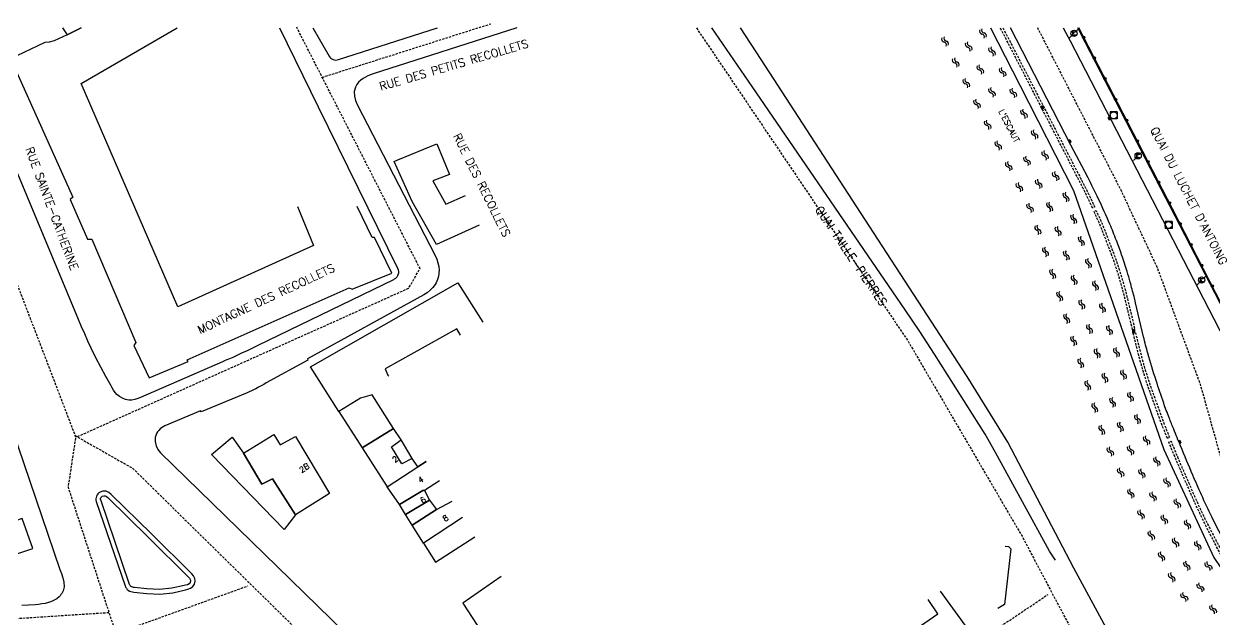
# Model space of a CAD drawing. Header units: millimetres. Extents: x 80999 to 82000, y 143000 to 144001.
# Drawn here: x 81157.8 to 81412.8, y 143873.3 to 144000.9 of the extents above; entities that cross this region are included whole.
import ezdxf
from ezdxf.enums import TextEntityAlignment as Align

# ---------------------------------------------------------------- set-up
doc = ezdxf.new("R2010")
doc.units = ezdxf.units.MM
doc.linetypes.add('DASHED', pattern=[0.75, 0.5, -0.25])
doc.layers.get('0').update_dxf_attribs({"linetype": 'CONTINUOUS'})
for name, color, linetype in [('W0001', 6, 'DASHED'), ('W0008', 7, 'CONTINUOUS'), ('W0100', 7, 'CONTINUOUS'), ('W0112', 1, 'DASHED'), ('W0302', 3, 'CONTINUOUS'), ('W0322', 7, 'CONTINUOUS'), ('W0330', 7, 'CONTINUOUS'), ('W0400', 7, 'CONTINUOUS'), ('W0420', 7, 'CONTINUOUS'), ('W0471', 7, 'CONTINUOUS'), ('W0500', 5, 'DASHED'), ('W0515', 5, 'CONTINUOUS'), ('W0989', 7, 'CONTINUOUS'), ('W0991', 7, 'CONTINUOUS')]:
    doc.layers.add(name, color=color, linetype=linetype)
doc.styles.get("Standard").update_dxf_attribs({"font": 'romans.shx', "width": 0.85})

# ---------------------------------------------------------------- blocks, each defined once
blk = doc.blocks.new('t500o')
at = {"color": 0, "linetype": 'Continuous'}
for centre, start, end in [((-0.5, 0.625), 216.8699, 323.1301), ((0.5, -0.125), 36.8699, 143.1301), ((0.5, -0.625), 36.8699, 143.1301), ((-0.5, 0.125), 216.8699, 323.1301)]:
    blk.add_arc(centre, 0.625, start, end, dxfattribs=at)
blk = doc.blocks.new('t330o')
at = {"color": 0, "linetype": 'Continuous'}
for p, q in [((0.25, -0.25), (-0.25, 0.25)), ((-0.25, -0.25), (0.25, 0.25)), ((-0.25, 0.25), (-0.25, -0.25)), ((0.25, 0.25), (-0.25, 0.25)), ((0.25, -0.25), (0.25, 0.25)), ((-0.25, -0.25), (0.25, -0.25)), ((-0.25, -0.25), (-0.25, -0.25))]:
    blk.add_line(p, q, dxfattribs=at)
blk = doc.blocks.new('T400')
for p, q in [((-0.15, 0.3), (0.15, 0.3)), ((-0.15, -0.25), (-0.15, 0.3)), ((-0.15, 0.15), (0.15, 0.15)), ((-0.15, 0), (0.15, 0)), ((0.15, 0.3), (0.15, -0.25)), ((-0.15, -0.15), (0.15, -0.15)), ((-0.15, -0.25), (-0.15, -0.3)), ((-0.15, -0.3), (0.15, -0.3)), ((0.15, -0.3), (0.15, -0.25))]:
    blk.add_line(p, q)
blk = doc.blocks.new('T471')
for p, q in [((-0.333334, 0.333334), (-0.333334, -0.333334)), ((-0.333334, 0.333334), (0.333334, 0.333334)), ((-0.333334, 0), (0, 0)), ((0.500001, 0.500001), (1.000002, 1.000002)), ((-0.500001, -0.500001), (-1.000002, -1.000002)), ((-0.333334, -0.333334), (0.333334, -0.333334))]:
    blk.add_line(p, q)
blk.add_ellipse((0, 0), major_axis=(0.471405, 0.471405), ratio=1, start_param=5.4977871438, end_param=11.780972451)
blk = doc.blocks.new('T420')
for p, q in [((0.75, 0.75), (-0.75, 0.75)), ((-0.75, 0.75), (-0.75, -0.75)), ((0.75, 0.75), (0.75, -0.75)), ((0.75, -0.75), (-0.75, -0.75))]:
    blk.add_line(p, q)
blk.add_ellipse((0, 0), major_axis=(-0.53, 0.53), ratio=1, start_param=3.926991, end_param=10.210176)
blk = doc.blocks.new('t322o')
at = {"color": 0, "linetype": 'Continuous'}
for radius in [0.25, 0.15]:
    blk.add_circle((0, 0), radius, dxfattribs=at)

msp = doc.modelspace()

# ---------------------------------------------------------------- linework, layer by layer
at = {"layer": 'W0001'}
msp.add_lwpolyline([(81221.75, 143989.4), (81257.83, 144000.87)], dxfattribs=at)
at = {"layer": 'W0001', "flags": 128}
for points in [[(81135.5, 143999.65), (81168.92, 143912.35), (81167.3, 143901.57), (81221.48, 143735.44)], [(81169.33, 143912.42), (81240.25, 143944.21), (81242.69, 143948.41), (81216.27, 144000.13)], [(81301.88, 143999.99), (81347.17, 143932.95), (81371.64, 143891.06), (81418.97, 143801.39), (81443.99, 143754.95)], [(81424.55, 143880.91), (81420.27, 143888.46), (81418.13, 143894.09), (81415.6, 143903.13), (81409.85, 143923.6), (81400.61, 143948.67), (81392.72, 143965.46), (81374.99, 144000)], [(81168.72, 143912.69), (81181.13, 143905.64), (81295.17, 143793.56)], [(81178.21, 143870.46), (81205.81, 143880.42)], [(81278.01, 143812.03), (81377.2, 143878.59)], [(81000.31, 143865.98), (81155.03, 143873.37), (81176.04, 143874.73)]]:
    msp.add_lwpolyline(points, dxfattribs=at)
at = {"layer": 'W0008'}
msp.add_line((81212.08, 143884.61), (81245.14, 143852.4), dxfattribs=at)
for points in [[(81212.58, 144000), (81220.88, 143983.07), (81237.88, 143948.51), (81238.01, 143948.17), (81238.07, 143947.8), (81238.06, 143947.43), (81237.97, 143947.06), (81237.9, 143946.9), (81237.81, 143946.74), (81237.7, 143946.59), (81237.58, 143946.45), (81237.45, 143946.33), (81237.3, 143946.22), (81237.15, 143946.12), (81236.99, 143946.04), (81207.94, 143931.93), (81206.79, 143931.37), (81205.64, 143930.82), (81204.48, 143930.27), (81203.32, 143929.73), (81202.59, 143929.4), (81201.86, 143929.08), (81201.13, 143928.76), (81200.4, 143928.44), (81182.81, 143920.81), (81182.23, 143920.57), (81181.62, 143920.36), (81180.98, 143920.22), (81180.32, 143920.22), (81179.61, 143920.37), (81178.94, 143920.64), (81178.33, 143921), (81177.77, 143921.44), (81177.37, 143921.86), (81177.05, 143922.34), (81176.78, 143922.84), (81176.5, 143923.33), (81175.37, 143925.29), (81174.3, 143927.3), (81173.28, 143929.32), (81172.28, 143931.36), (81171.56, 143932.87), (81170.88, 143934.41), (81170.21, 143935.95), (81169.56, 143937.5), (81159.37, 143961.84), (81143.41, 144000)], [(81263.41, 144000), (81232.65, 143990.15), (81232.08, 143989.96), (81231.53, 143989.73), (81231, 143989.47), (81230.48, 143989.16), (81229.98, 143988.79), (81229.54, 143988.35), (81229.16, 143987.84), (81228.86, 143987.29), (81228.61, 143986.34), (81228.64, 143985.37), (81228.88, 143984.45), (81229.25, 143983.6), (81245.92, 143951.2), (81246.26, 143950.45), (81246.53, 143949.67), (81246.7, 143948.86), (81246.76, 143948.03), (81246.74, 143947.64), (81246.7, 143947.25), (81246.64, 143946.86), (81246.55, 143946.48), (81246.44, 143946.1), (81246.3, 143945.73), (81246.13, 143945.38), (81245.94, 143945.03), (81245.45, 143944.36), (81244.87, 143943.76), (81244.22, 143943.25), (81243.52, 143942.81), (81218.56, 143929.08), (81218.69, 143928.83), (81209.77, 143923.92), (81209.2, 143923.61), (81208.64, 143923.29), (81208.08, 143922.98), (81207.51, 143922.68), (81207.04, 143922.45), (81206.58, 143922.23), (81206.11, 143922.01), (81205.63, 143921.8), (81195.78, 143917.69), (81195.66, 143917.94), (81188.05, 143914.73), (81187.67, 143914.54), (81187.32, 143914.32), (81187, 143914.05), (81186.71, 143913.75), (81186.46, 143913.42), (81186.25, 143913.05), (81186.09, 143912.66), (81185.99, 143912.25), (81185.95, 143911.34), (81186.14, 143910.45), (81186.55, 143909.64), (81187.12, 143908.95), (81212.08, 143884.61)], [(81219.74, 144000), (81223.21, 143993.95), (81223.37, 143993.71), (81223.57, 143993.5), (81223.8, 143993.33), (81224.06, 143993.2), (81224.35, 143993.13), (81224.66, 143993.11), (81224.96, 143993.14), (81225.25, 143993.21), (81246.42, 144000)], [(81378.83, 143885.95), (81377.54, 143887.9), (81365.98, 143909.04), (81363.74, 143912.97), (81352.88, 143930.1), (81349.74, 143934.91), (81346.58, 143939.6), (81313.82, 143987.43), (81305.18, 144000)], [(81151.31, 143925.61), (81165.55, 143883.96), (81165.87, 143883.08), (81166.2, 143882.18), (81166.43, 143881.22), (81166.45, 143880.24), (81166.4, 143879.94), (81166.33, 143879.64), (81166.22, 143879.35), (81166.1, 143879.08), (81165.95, 143878.81), (81165.79, 143878.56), (81165.6, 143878.32), (81165.4, 143878.1), (81164.89, 143877.68), (81164.32, 143877.36), (81163.73, 143877.11), (81163.13, 143876.9), (81162.43, 143876.69), (81161.71, 143876.55), (81160.99, 143876.45), (81160.26, 143876.39), (81157.38, 143876.23)], [(81185.16, 143891.55), (81176.54, 143900.03), (81176.05, 143900.46), (81175.43, 143900.69), (81174.78, 143900.71), (81174.16, 143900.5), (81173.91, 143900.34), (81173.7, 143900.15), (81173.53, 143899.92), (81173.39, 143899.66), (81173.3, 143899.39), (81173.26, 143899.1), (81173.28, 143898.8), (81173.35, 143898.52), (81179.51, 143880.44), (81179.63, 143880.16), (81179.79, 143879.91), (81179.98, 143879.69), (81180.21, 143879.49), (81180.48, 143879.33), (81180.78, 143879.21), (81181.09, 143879.14), (81181.4, 143879.08), (81184.15, 143878.78), (81186.94, 143878.69), (81189.73, 143878.93), (81192.47, 143879.57), (81192.99, 143879.72), (81193.54, 143879.93), (81194.06, 143880.28), (81194.41, 143880.8), (81194.52, 143881.42), (81194.43, 143882.02), (81194.18, 143882.57), (81193.81, 143883.02), (81185.16, 143891.55)], [(81368, 143888.97), (81368.77, 143888.86), (81369.21, 143888.39), (81367.89, 143876.43), (81366.47, 143875.61)]]:
    msp.add_lwpolyline(points, dxfattribs=at)
at = {"layer": 'W0008', "flags": 128}
for points in [[(81414.31, 143891.24, -0.009191), (81412.27, 143895.23, -0.007921), (81410.07, 143899.93, -0.004533), (81408.22, 143904.14, -0.003058), (81405.59, 143910.41, -0.001721), (81404.12, 143914.01, -0.002555), (81403.14, 143916.45, -0.0097), (81401.97, 143919.6, -0.006404), (81400.35, 143924.44, -0.007557), (81398.59, 143930.26, -0.012578), (81397.67, 143933.79), (81395.96, 143941.09, 0.006699), (81395.62, 143942.46, 0.002953), (81394.8, 143945.53, 0.009095), (81394.13, 143947.77, 0.005668), (81392.97, 143951.34, 0.009859), (81391.84, 143954.46, 0.008714), (81390.44, 143957.93, 0.009399), (81388.03, 143963.32, 0.010626), (81385.71, 143967.99), (81382.11, 143974.87), (81369.17, 144000)], [(81380.47, 144000), (81381.93, 143997.19), (81420.44, 143922.7), (81421.66, 143920.46), (81429.55, 143917.07, 0.080054), (81429.99, 143916.96, 0.066096), (81430.54, 143916.98, 0.050426), (81431.08, 143917.14, 0.058034), (81431.51, 143917.37), (81434.96, 143919.79), (81444.45, 143926.45)], [(81418.21, 143884.08, -0.000018), (81415.97, 143888.16, -0.000646)]]:
    msp.add_lwpolyline(points, format="xyb", dxfattribs=at)
msp.add_lwpolyline([(81423.01, 143923.78), (81422.65, 143924.43), (81384.15, 143998.89), (81383.57, 144000)], dxfattribs=at)
at = {"layer": 'W0100'}
msp.add_line((81219.21, 143927.36), (81250.81, 143945.39), dxfattribs=at)
for points in [[(81170.08, 144000), (81167.1, 143998.54), (81164.35, 143997.2), (81163.26, 143996.97), (81162.36, 143996.85), (81156.34, 143993.99)], [(81166.1, 144000), (81167.1, 143998.54)], [(81167.1, 143998.54), (81170.08, 144000)], [(81216.46, 143961.73), (81219.88, 143953.36), (81190.78, 143940.23), (81170.12, 143988.06), (81190.68, 144000)], [(81156.34, 143993.99), (81155.06, 143993.27), (81168.36, 143963.72), (81167.73, 143963.21), (81171.48, 143954.72), (81172.42, 143954.73), (81181.82, 143932.59), (81181.39, 143931.96), (81184.66, 143925.01), (81193, 143928.54), (81192.8, 143928.9), (81227.48, 143944.27), (81228.15, 143944.04), (81236.65, 143947.46), (81232.93, 143955.1), (81232.46, 143955.1), (81229.23, 143961.73)], [(81237.16, 143971.38), (81237.96, 143971.71), (81246.31, 143975.17), (81249.02, 143968.56), (81245.42, 143967.24), (81248.2, 143962.24), (81252.41, 143964.08)], [(81255.34, 143957.7), (81246.2, 143953.56), (81241.01, 143962.76), (81237.16, 143971.38)], [(81250.81, 143945.39), (81256.13, 143936.92)], [(81250.54, 143935.48), (81235.25, 143926.91), (81235.8, 143925.55), (81235.99, 143925.42)], [(81251.33, 143934.18), (81250.54, 143935.48)], [(81244.04, 143907.11), (81242.23, 143905.94), (81241.03, 143907.72), (81238.62, 143911.69), (81237.03, 143914.18), (81232.42, 143921.38), (81229.93, 143920.64), (81225.32, 143917.83), (81219.21, 143927.36)], [(81225.32, 143917.83), (81230.33, 143909.99), (81237.03, 143914.18), (81232.42, 143921.38), (81229.93, 143920.64), (81225.32, 143917.83)], [(81230.33, 143909.99), (81235.64, 143901.68), (81242.23, 143905.94), (81241.03, 143907.72), (81238.82, 143906.56), (81236.55, 143910.26), (81238.62, 143911.69), (81237.03, 143914.18), (81230.33, 143909.99)], [(81198.02, 143908.59), (81202.46, 143912.33), (81204.86, 143908.84), (81208.84, 143902.21), (81211.1, 143903.34), (81216.02, 143895.64), (81213.61, 143892.52), (81198.02, 143908.59)], [(81204.86, 143908.84), (81211.36, 143912.85), (81212.75, 143910.66), (81216.05, 143912.42), (81223.31, 143900.24), (81216.02, 143895.64), (81211.1, 143903.34), (81208.84, 143902.21), (81204.86, 143908.84)], [(81246.89, 143902.96), (81243.66, 143900.88), (81243.27, 143900.88), (81238.26, 143897.9), (81235.64, 143901.68), (81242.23, 143905.94), (81244.04, 143907.11)], [(81243.66, 143900.88), (81244.7, 143898.83), (81239.55, 143895.7), (81238.26, 143897.9), (81243.27, 143900.88), (81243.66, 143900.88)], [(81244.7, 143898.83), (81246.25, 143896.78), (81240.98, 143893.43), (81239.55, 143895.7), (81244.7, 143898.83)], [(81251.78, 143895.06), (81243.42, 143889.56), (81240.98, 143893.43), (81246.25, 143896.78)], [(81246.25, 143896.78), (81249.58, 143898.61)], [(81157.49, 143894.86), (81147.29, 143891.33), (81147.74, 143880.4), (81151.74, 143880.63), (81151.52, 143885.75), (81159.73, 143888.46), (81157.49, 143894.86)], [(81251.78, 143895.06), (81243.42, 143889.56)], [(81243.42, 143889.56), (81246.01, 143885.53), (81254.43, 143890.93)], [(81260.07, 143882.41), (81251.84, 143876.72), (81275.09, 143841.05), (81281.98, 143845.51), (81288.6, 143835.68), (81294.45, 143826.97), (81313.57, 143838.87), (81307.65, 143846.96)], [(81354.07, 143879.32), (81359.96, 143871.24)], [(81359.96, 143871.24), (81352.65, 143866.04), (81348.95, 143871.2), (81353.62, 143874.46), (81351.51, 143877.5)]]:
    msp.add_lwpolyline(points, dxfattribs=at)
at = {"layer": 'W0112', "flags": 128}
for points in [[(81386.73, 143961.41, 0.003458), (81386.01, 143962.95, 0.003458), (81385.27, 143964.49, 0.004035), (81384.39, 143966.27, 0.00404), (81383.47, 143968.04), (81366.98, 144000)], [(81367.54, 144000), (81383.91, 143968.27, -0.004035), (81384.83, 143966.5, -0.004035), (81385.72, 143964.71, -0.003458), (81386.47, 143963.17, -0.003458), (81387.19, 143961.61), (81386.73, 143961.41)]]:
    msp.add_lwpolyline(points, format="xyb", dxfattribs=at)
for points in [[(81395.31, 143935.3), (81393.49, 143942.83, 0.008743), (81393.39, 143943.2, 0.001625), (81392.82, 143945.23, 0.005445), (81392.26, 143947.12, 0.003978), (81391.44, 143949.7, 0.011711), (81391.18, 143950.41, 0.001319), (81388.72, 143956.86, 0.011404), (81388.28, 143957.92, 0.004471), (81387.06, 143960.64), (81387.51, 143960.85, -0.004471), (81388.74, 143958.13, -0.011404), (81389.18, 143957.04, -0.001319), (81391.65, 143950.59, -0.011711), (81391.91, 143949.86, -0.003978), (81392.73, 143947.27, -0.005445), (81393.3, 143945.37, -0.001625), (81393.88, 143943.33, -0.008743), (81393.97, 143942.95), (81395.79, 143935.42)], [(81402.77, 143912.04, -0.002367), (81401.75, 143914.58, -0.007038), (81401.42, 143915.45, -0.001111), (81398.74, 143922.83, -0.008122), (81398.39, 143923.86, -0.008052), (81397.2, 143927.77, -0.00968), (81396.32, 143931.05), (81395.46, 143934.5), (81395.95, 143934.62), (81396.8, 143931.17, 0.00968), (81397.68, 143927.9, 0.008052), (81398.87, 143924.02, 0.008122), (81399.21, 143923, 0.001111), (81401.89, 143915.62, 0.007038), (81402.22, 143914.76, 0.002367), (81403.24, 143912.23)], [(81414.25, 143887.05, -0.007723), (81410.47, 143894.38, -0.012268), (81408.27, 143899.1, -0.000131), (81405.96, 143904.4, -0.000325), (81405.03, 143906.54, -0.004103), (81404.44, 143907.93, -0.001706), (81403.07, 143911.25), (81403.53, 143911.44, 0.001706), (81404.9, 143908.12, 0.004103), (81405.48, 143906.74, 0.000325), (81406.42, 143904.6, 0.000131), (81408.73, 143899.3, 0.012268), (81410.92, 143894.6, 0.007723), (81414.69, 143887.29)]]:
    msp.add_lwpolyline(points, format="xyb", close=True, dxfattribs=at)
at = {"layer": 'W0302'}
msp.add_polyline3d([(81184.46, 143890.84, 27.71), (81193.11, 143882.31, 27.87), (81193.3, 143882.09, 27.88), (81193.46, 143881.81, 27.88), (81193.53, 143881.49, 27.89), (81193.47, 143881.16, 27.9), (81193.23, 143880.84, 27.91), (81192.86, 143880.66, 27.93), (81192.49, 143880.58, 27.94), (81192.17, 143880.52, 27.95), (81189.54, 143879.91, 27.98), (81186.86, 143879.69, 28), (81184.18, 143879.78, 28.03), (81181.54, 143880.07, 28.05), (81181.35, 143880.1, 28.05), (81181.16, 143880.14, 28.06), (81180.97, 143880.2, 28.06), (81180.8, 143880.3, 28.06), (81180.69, 143880.39, 28.05), (81180.6, 143880.5, 28.03), (81180.52, 143880.63, 28.01), (81180.46, 143880.76, 28), (81174.29, 143898.84, 27.51), (81174.26, 143898.96, 27.5), (81174.26, 143899.07, 27.49), (81174.28, 143899.19, 27.48), (81174.32, 143899.3, 27.47), (81174.38, 143899.4, 27.46), (81174.45, 143899.48, 27.45), (81174.54, 143899.56, 27.44), (81174.63, 143899.62, 27.43), (81174.95, 143899.72, 27.46), (81175.27, 143899.7, 27.48), (81175.57, 143899.57, 27.5), (81175.8, 143899.35, 27.52), (81184.46, 143890.84, 27.71)], dxfattribs=at)
at = {"layer": 'W0322', "flags": 128}
msp.add_lwpolyline([(81423.8, 143922.43), (81403.87, 143961.19), (81383.77, 144000)], dxfattribs=at)
at = {"layer": 'W0515'}
for points in [[(81499.73, 143764.51), (81480.67, 143745.21), (81474.16, 143752.51), (81471.35, 143755.51), (81459.22, 143769.93), (81449.29, 143781.35), (81442.93, 143789.86), (81437.3, 143797.68), (81425.9, 143813.53), (81418.69, 143823.55), (81412.27, 143832.87), (81405.32, 143843.51), (81399.26, 143854.67), (81390.56, 143869.71), (81382.71, 143884.23), (81368.56, 143911.21), (81359.87, 143925.29), (81338.92, 143957.55), (81315.75, 143993.23), (81311.35, 144000)], [(81364.89, 144000), (81371.16, 143987.71), (81382.69, 143965.13), (81386.31, 143954.73), (81402, 143909.68)], [(81402, 143909.68), (81412.74, 143886.54), (81426.61, 143865.92)]]:
    msp.add_lwpolyline(points, dxfattribs=at)

# ---------------------------------------------------------------- block references
at = {"layer": 'W0322'}
for p, rotation in [((81384.82, 143997.97), 117.3839536925245), ((81387.12, 143993.53), 117.3839536925245), ((81389.42, 143989.09), 117.3839536925245), ((81391.72, 143984.65), 117.3839536925245), ((81394.02, 143980.21), 117.3839536925245), ((81396.32, 143975.77), 117.3839536925245), ((81398.62, 143971.33), 117.3839536925245), ((81400.92, 143966.89), 117.3839536925245), ((81403.22, 143962.45), 117.3839536925245), ((81405.51, 143958.01), 117.2106570092122), ((81407.8, 143953.56), 117.2106570092122), ((81410.08, 143949.11), 117.2106570092122), ((81412.37, 143944.67), 117.2106570092122)]:
    msp.add_blockref('t322o', p, dxfattribs=dict(at, rotation=rotation))
at = {"layer": 'W0330'}
for p in [(81376.06, 143982.96), (81395.56, 143934.95)]:
    msp.add_blockref('t330o', p, dxfattribs=at)
at = {"layer": 'W0400'}
for p, rotation in [((81390.34, 143980.58), 207.3437405826924), ((81381.84, 143975.73), 27.25487930187009), ((81405.39, 143911.29), 22.35364397831107)]:
    msp.add_blockref('T400', p, dxfattribs=dict(at, rotation=rotation))
at = {"layer": 'W0420'}
for p in [(81391.27, 143981.25), (81403.01, 143957.74)]:
    msp.add_blockref('T420', p, dxfattribs=at)
at = {"layer": 'W0471'}
for p in [(81382.77, 143998.85), (81396.5, 143972.58), (81410.13, 143945.96)]:
    msp.add_blockref('T471', p, dxfattribs=at)
at = {"layer": 'W0500'}
for p, rotation in [((81355.16, 143997.06), 297.0419433103074), ((81363.28, 143998.79), 297.0419433103141), ((81360.2, 143995.98), 297.0419433103119), ((81365.22, 143994.96), 297.0419433103141), ((81357.44, 143992.6), 297.0419433103074), ((81362.7, 143991.09), 297.0419433103119), ((81367.49, 143990.5), 297.0419433103141), ((81359.71, 143988.15), 297.0419433103074), ((81365.2, 143986.19), 297.0419433103119), ((81369.76, 143986.05), 297.0419454914765), ((81361.98, 143983.7), 297.0419433103074), ((81364.26, 143979.24), 297.0419454914092), ((81372.04, 143981.6), 297.0419454914765), ((81374.31, 143977.14), 297.0419454914765), ((81366.53, 143974.79), 297.0419454914092), ((81372.7, 143971.49), 297.0419454913051), ((81376.58, 143972.69), 297.0419454914765), ((81368.8, 143970.34), 297.0419454914092), ((81375.21, 143966.59), 297.0419454913051), ((81378.86, 143968.24), 297.0419454914765), ((81371.08, 143965.88), 297.0419454914092), ((81373.35, 143961.43), 297.0419454914092), ((81377.55, 143961.63), 289.1987091901696), ((81381.05, 143963.75), 289.1987091919636), ((81382.69, 143959.03), 289.1987091919636), ((81375.03, 143956.72), 289.1987091910689), ((81379.36, 143956.43), 289.1987091901696), ((81384.34, 143954.31), 289.1987091919636), ((81376.67, 143952), 289.1987091910689), ((81381.12, 143951.22), 287.4887708883405), ((81385.85, 143949.54), 287.4887708878404), ((81378.19, 143947.24), 287.488770887998), ((81382.78, 143945.98), 287.4887708883405), ((81387.35, 143944.77), 287.4887708878404), ((81379.69, 143942.47), 287.488770887998), ((81384.43, 143940.73), 287.4887708883405), ((81388.85, 143940), 287.4887708878404), ((81381.19, 143937.7), 287.488770887998), ((81386.08, 143935.49), 287.4887708883405), ((81390.36, 143935.23), 287.4887708878404), ((81382.69, 143932.93), 287.488770887998), ((81384.2, 143928.16), 287.488770887998), ((81387.73, 143930.24), 287.4887708883405), ((81391.86, 143930.46), 287.4887708878404), ((81393.36, 143925.7), 287.4887708878404), ((81385.7, 143923.39), 287.488770887998), ((81389.39, 143925), 287.4887708883405), ((81394.86, 143920.93), 287.4887708878404), ((81387.2, 143918.62), 287.488770887998), ((81391.04, 143919.75), 287.4887708883405), ((81396.37, 143916.16), 287.4887708878404), ((81388.7, 143913.85), 287.488770887998), ((81392.69, 143914.5), 287.4887708883405), ((81398.31, 143911.57), 295.9904739944272), ((81390.55, 143909.22), 295.9904739946294), ((81394.88, 143909.47), 295.9904739945426), ((81400.5, 143907.07), 295.9904739944272), ((81392.75, 143904.73), 295.9904739946294), ((81397.29, 143904.53), 295.9904739945426), ((81394.94, 143900.23), 295.9904739946294), ((81402.69, 143902.58), 295.9904739944272), ((81399.7, 143899.58), 295.9904739945426), ((81404.89, 143898.08), 295.9904739944272), ((81397.13, 143895.74), 295.9904739946294), ((81402.11, 143894.64), 295.9904739945426), ((81407.08, 143893.59), 295.9904739944272), ((81399.32, 143891.25), 295.9904739946294), ((81404.52, 143889.7), 295.9904739945426), ((81409.27, 143889.09), 295.9904739944272), ((81401.51, 143886.75), 295.9904739946294), ((81403.7, 143882.26), 295.9904739946294), ((81406.93, 143884.75), 295.9904739945426), ((81411.58, 143884.67), 303.9303775610867), ((81409.84, 143880.1), 303.9303775603883), ((81406.4, 143878.05), 303.9303775606064), ((81412.56, 143875.4), 300.0219610318406)]:
    msp.add_blockref('t500o', p, dxfattribs=dict(at, rotation=rotation))

# ---------------------------------------------------------------- texts
msp.add_text("L'ESCAUT", height=1.25, rotation=297.0419, dxfattribs=at).set_placement((81368.88, 143978.99), align=Align.MIDDLE)
at = {"layer": 'W0989'}
for s, rotation, p in [('RUE DES PETITS RECOLLETS', 16.3818, (81249.94, 143992.06)), ("QUAI DU LUCHET D'ANTOING", 297.3437, (81407.32, 143963.97)), ('RUE DES RECOLLETS', 296.3777, (81255.94, 143966.32)), ('RUE SAINTE-CATHERINE', 290.4654, (81163.85, 143961.28)), ('QUAI TAILLE-PIERRES', 304.2375, (81334.97, 143951.09)), ('MONTAGNE DES RECOLLETS', 25.0422, (81209.71, 143941.94))]:
    msp.add_text(s, height=1.75, rotation=rotation, dxfattribs=at).set_placement(p, align=Align.MIDDLE)
at = {"layer": 'W0991'}
for s, rotation, p in [('2B', 34.0155, (81217.9, 143905.71)), ('2', 35.2107, (81237.35, 143907.57)), ('4', 32.3503, (81242.83, 143903.16)), ('6', 34.7448, (81243.34, 143898.82)), ('8', 35.1725, (81248.15, 143894.94))]:
    msp.add_text(s, height=1.25, rotation=rotation, dxfattribs=at).set_placement(p, align=Align.MIDDLE)

doc.saveas('drawing.dxf')
